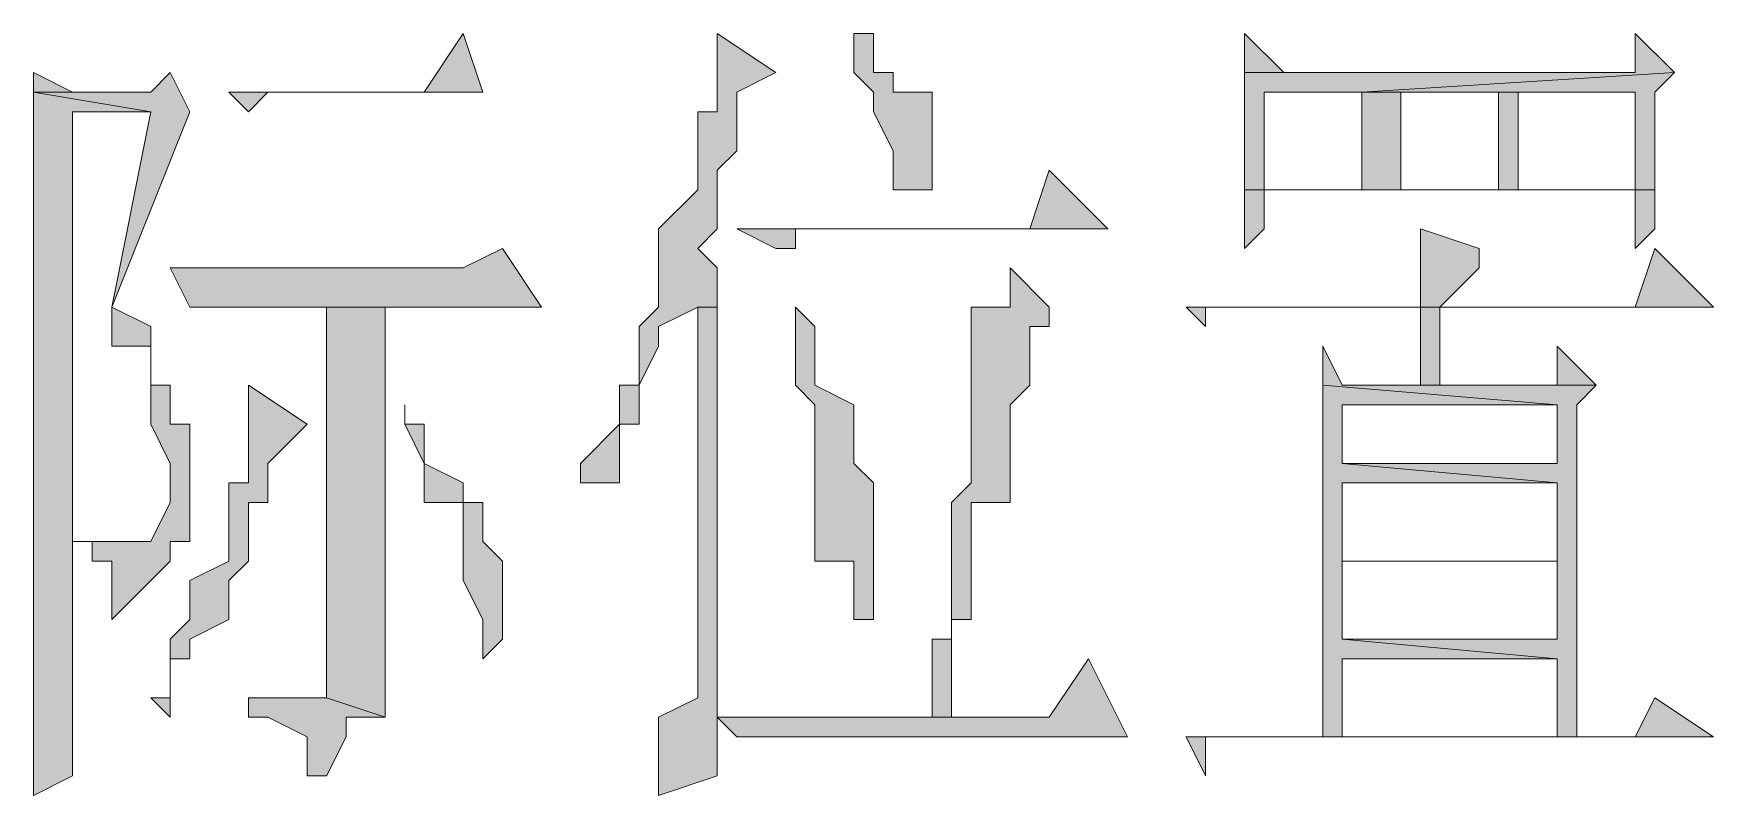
# Model space of a CAD drawing. Header units: millimetres. Extents: x 20 to 821, y 1 to 1134.
# Drawn here: x 596.52 to 612, y 519.8 to 526.82 of the extents above; entities that cross this region are included whole.
import ezdxf

# ---------------------------------------------------------------- set-up
doc = ezdxf.new("R2010")
doc.units = ezdxf.units.MM
doc.layers.add('1', color=7, linetype='Continuous')

msp = doc.modelspace()

# ---------------------------------------------------------------- hatches: boundary and pattern name
h = msp.add_hatch(color=0)
h.dxf.hatch_style = 2
h.paths.add_polyline_path([(600.48, 526.821732), (600.12, 526.281732), (598.32, 526.281732), (598.5, 526.101732), (598.68, 526.281732), (600.66, 526.281732)])
h = msp.add_hatch(color=0)
h.dxf.hatch_style = 2
h.paths.add_polyline_path([(602.82, 526.821732), (602.82, 526.101732), (602.64, 526.101732), (602.64, 525.381732), (602.28, 525.021732), (602.28, 524.301732), (602.1, 524.121732), (602.1, 523.581732), (601.92, 523.581732), (601.92, 523.221732), (601.56, 522.861732), (601.56, 522.681732), (601.92, 522.681732), (601.92, 523.221732), (602.1, 523.221732), (602.1, 523.581732), (602.28, 523.941732), (602.28, 524.121732), (602.64, 524.301732), (602.82, 524.301732), (602.82, 524.661732), (602.64, 524.841732), (602.82, 525.021732), (602.82, 525.561732), (603, 525.741732), (603, 526.281732), (603.36, 526.461732)])
h = msp.add_hatch(color=0)
h.dxf.hatch_style = 2
h.paths.add_polyline_path([(604.08, 526.821732), (604.08, 526.461732), (604.26, 526.281732), (604.26, 526.101732), (604.44, 525.741732), (604.44, 525.381732), (604.8, 525.381732), (604.8, 526.281732), (604.44, 526.281732), (604.44, 526.461732), (604.26, 526.461732), (604.26, 526.821732)])
h = msp.add_hatch(color=0)
h.dxf.hatch_style = 2
h.paths.add_polyline_path([(607.68, 526.821732), (607.68, 526.461732), (608.04, 526.461732)])
h = msp.add_hatch(color=0)
h.dxf.hatch_style = 2
h.paths.add_polyline_path([(611.28, 526.821732), (611.28, 526.461732), (608.04, 526.461732), (607.68, 526.461732), (607.68, 526.281732), (607.68, 525.381732), (610.2, 525.381732), (607.86, 525.381732), (607.86, 526.281732), (608.76, 526.281732), (611.64, 526.461732)])
h = msp.add_hatch(color=0)
h.dxf.hatch_style = 2
h.paths.add_polyline_path([(597.78, 526.461732), (597.6, 526.281732), (596.52, 526.281732), (597.6, 526.101732), (597.24, 524.301732), (597.24, 523.941732), (597.6, 523.941732), (597.6, 523.221732), (597.78, 522.861732), (597.78, 522.501732), (597.6, 522.141732), (597.06, 522.141732), (597.06, 521.961732), (597.24, 521.961732), (597.24, 521.781732), (597.24, 521.421732), (597.6, 521.781732), (597.78, 521.961732), (597.78, 522.141732), (597.96, 522.141732), (597.96, 523.221732), (597.78, 523.221732), (597.78, 523.581732), (597.6, 523.581732), (597.6, 524.121732), (597.24, 524.301732), (597.96, 526.101732)])
h = msp.add_hatch(color=0)
h.dxf.hatch_style = 2
h.paths.add_polyline_path([(596.52, 526.461732), (596.52, 526.281732), (596.88, 526.281732)])
h = msp.add_hatch(color=0)
h.dxf.hatch_style = 2
h.paths.add_polyline_path([(611.64, 526.461732), (608.76, 526.281732), (611.28, 526.281732), (611.28, 525.381732), (607.68, 525.381732), (607.68, 525.021732), (607.68, 524.841732), (607.86, 525.021732), (607.86, 525.381732), (611.28, 525.381732), (611.46, 525.381732), (611.46, 525.561732), (611.46, 526.281732)])
h = msp.add_hatch(color=0)
h.dxf.hatch_style = 2
h.paths.add_polyline_path([(596.52, 526.281732), (596.52, 521.781732), (596.52, 521.421732), (596.52, 519.801732), (596.88, 519.981732), (596.88, 522.141732), (597.24, 522.141732), (596.88, 522.141732), (596.88, 522.501732), (596.88, 526.101732), (597.6, 526.101732)])
h = msp.add_hatch(color=0)
h.dxf.hatch_style = 2
h.paths.add_polyline_path([(608.76, 526.281732), (608.76, 525.381732), (607.86, 525.381732), (609.12, 525.381732), (609.12, 526.281732), (611.28, 526.281732)])
h = msp.add_hatch(color=0)
h.dxf.hatch_style = 2
h.paths.add_polyline_path([(610.2, 526.281732), (610.02, 526.281732), (610.02, 525.381732), (609.12, 525.381732), (610.2, 525.381732)])
h = msp.add_hatch(color=0)
h.dxf.hatch_style = 2
h.paths.add_polyline_path([(605.88, 525.561732), (605.7, 525.021732), (603, 525.021732), (603.36, 524.841732), (603.54, 524.841732), (603.54, 525.021732), (606.42, 525.021732)])
h = msp.add_hatch(color=0)
h.dxf.hatch_style = 2
h.paths.add_polyline_path([(611.46, 525.381732), (611.28, 525.381732), (611.28, 524.841732), (611.46, 525.021732)])
h = msp.add_hatch(color=0)
h.dxf.hatch_style = 2
h.paths.add_polyline_path([(609.3, 525.021732), (609.3, 524.301732), (609.48, 524.301732), (609.84, 524.661732), (609.84, 524.841732)])
h = msp.add_hatch(color=0)
h.dxf.hatch_style = 2
h.paths.add_polyline_path([(600.84, 524.841732), (600.48, 524.661732), (597.78, 524.661732), (597.96, 524.301732), (601.2, 524.301732)])
h = msp.add_hatch(color=0)
h.dxf.hatch_style = 2
h.paths.add_polyline_path([(611.46, 524.841732), (611.28, 524.301732), (607.14, 524.301732), (607.32, 524.121732), (607.32, 524.301732), (607.68, 524.301732), (612, 524.301732)])
h = msp.add_hatch(color=0)
h.dxf.hatch_style = 2
h.paths.add_polyline_path([(605.52, 524.661732), (605.52, 524.301732), (605.16, 524.301732), (605.16, 522.681732), (604.98, 522.501732), (604.98, 521.241732), (604.8, 521.241732), (604.8, 520.521732), (604.98, 520.521732), (604.98, 520.701732), (604.98, 521.421732), (605.16, 521.421732), (605.16, 522.501732), (605.52, 522.501732), (605.52, 523.401732), (605.7, 523.581732), (605.7, 524.121732), (605.88, 524.121732), (605.88, 524.301732)])
h = msp.add_hatch(color=0)
h.dxf.hatch_style = 2
h.paths.add_polyline_path([(599.76, 524.301732), (599.22, 524.301732), (599.22, 521.061732), (599.22, 520.701732), (599.76, 520.521732)])
h = msp.add_hatch(color=0)
h.dxf.hatch_style = 2
h.paths.add_polyline_path([(602.82, 524.301732), (602.64, 524.301732), (602.64, 524.121732), (602.64, 520.701732), (602.28, 520.521732), (602.28, 519.981732), (602.28, 519.801732), (602.82, 519.981732)])
h = msp.add_hatch(color=0)
h.dxf.hatch_style = 2
h.paths.add_polyline_path([(603.54, 524.301732), (603.54, 523.581732), (603.72, 523.401732), (603.72, 521.961732), (604.08, 521.961732), (604.08, 521.421732), (604.26, 521.421732), (604.26, 521.961732), (604.26, 522.141732), (604.26, 522.681732), (604.08, 522.861732), (604.08, 523.401732), (603.72, 523.581732), (603.72, 524.121732)])
h = msp.add_hatch(color=0)
h.dxf.hatch_style = 2
h.paths.add_polyline_path([(609.48, 524.301732), (609.3, 524.301732), (609.3, 523.581732), (608.58, 523.581732), (609.48, 523.581732)])
h = msp.add_hatch(color=0)
h.dxf.hatch_style = 2
h.paths.add_polyline_path([(608.4, 523.941732), (608.4, 523.581732), (610.56, 523.401732), (610.56, 522.861732), (608.58, 522.861732), (610.56, 522.681732), (610.56, 521.961732), (608.58, 521.961732), (610.56, 521.961732), (610.56, 521.241732), (608.58, 521.241732), (610.56, 521.061732), (610.56, 520.341732), (608.58, 520.341732), (608.4, 520.341732), (610.74, 520.341732), (610.74, 523.401732), (610.92, 523.581732), (608.58, 523.581732)])
h = msp.add_hatch(color=0)
h.dxf.hatch_style = 2
h.paths.add_polyline_path([(610.56, 523.941732), (610.56, 523.581732), (609.48, 523.581732), (610.92, 523.581732)])
h = msp.add_hatch(color=0)
h.dxf.hatch_style = 2
h.paths.add_polyline_path([(598.5, 523.581732), (598.5, 522.681732), (598.32, 522.681732), (598.32, 521.961732), (597.96, 521.781732), (597.96, 521.421732), (597.78, 521.241732), (597.78, 520.701732), (597.6, 520.701732), (597.78, 520.521732), (597.78, 521.061732), (597.96, 521.061732), (597.96, 521.241732), (598.32, 521.421732), (598.32, 521.781732), (598.5, 521.961732), (598.5, 522.501732), (598.68, 522.501732), (598.68, 522.861732), (599.04, 523.221732)])
h = msp.add_hatch(color=0)
h.dxf.hatch_style = 2
h.paths.add_polyline_path([(608.4, 523.581732), (608.4, 520.341732), (608.58, 520.341732), (608.58, 521.061732), (610.56, 521.061732), (608.58, 521.241732), (608.58, 521.961732), (610.56, 521.961732), (608.58, 521.961732), (608.58, 522.681732), (610.56, 522.681732), (608.58, 522.861732), (608.58, 523.401732), (610.56, 523.401732)])
h = msp.add_hatch(color=0)
h.dxf.hatch_style = 2
h.paths.add_polyline_path([(599.94, 523.401732), (599.94, 523.221732), (600.12, 522.861732), (600.12, 522.501732), (600.48, 522.501732), (600.48, 521.781732), (600.66, 521.421732), (600.66, 521.061732), (600.84, 521.241732), (600.84, 521.961732), (600.66, 522.141732), (600.66, 522.501732), (600.48, 522.501732), (600.48, 522.681732), (600.12, 522.861732), (600.12, 523.221732), (599.94, 523.221732)])
h = msp.add_hatch(color=0)
h.dxf.hatch_style = 2
h.paths.add_polyline_path([(597.24, 522.141732), (596.88, 522.141732), (597.06, 522.141732)])
h = msp.add_hatch(color=0)
h.dxf.hatch_style = 2
h.paths.add_polyline_path([(606.24, 521.061732), (605.88, 520.521732), (602.82, 520.521732), (603, 520.341732), (606.6, 520.341732)])
h = msp.add_hatch(color=0)
h.dxf.hatch_style = 2
h.paths.add_polyline_path([(598.5, 520.701732), (598.5, 520.521732), (598.68, 520.521732), (599.04, 520.341732), (599.04, 519.981732), (599.22, 519.981732), (599.4, 520.341732), (599.4, 520.521732), (599.76, 520.521732), (599.22, 520.701732)])
h = msp.add_hatch(color=0)
h.dxf.hatch_style = 2
h.paths.add_polyline_path([(611.46, 520.701732), (611.28, 520.341732), (607.14, 520.341732), (607.32, 519.981732), (607.32, 520.341732), (607.68, 520.341732), (612, 520.341732)])

# ---------------------------------------------------------------- linework, layer by layer
at = {"layer": '1', "color": 0, "lineweight": 5}
for points in [[(600.48, 526.821732), (600.12, 526.281732), (598.32, 526.281732), (598.5, 526.101732), (598.68, 526.281732), (600.66, 526.281732), (600.48, 526.821732)], [(602.82, 526.821732), (602.82, 526.101732), (602.64, 526.101732), (602.64, 525.381732), (602.28, 525.021732), (602.28, 524.301732), (602.1, 524.121732), (602.1, 523.581732), (601.92, 523.581732), (601.92, 523.221732), (601.56, 522.861732), (601.56, 522.861732), (601.56, 522.681732), (601.92, 522.681732), (601.92, 523.221732), (602.1, 523.221732), (602.1, 523.581732), (602.28, 523.941732), (602.28, 524.121732), (602.64, 524.301732), (602.82, 524.301732), (602.82, 524.661732), (602.64, 524.841732), (602.82, 525.021732), (602.82, 525.561732), (603, 525.741732), (603, 526.281732), (603.36, 526.461732), (602.82, 526.821732)], [(604.08, 526.821732), (604.08, 526.461732), (604.26, 526.281732), (604.26, 526.101732), (604.44, 525.741732), (604.44, 525.381732), (604.8, 525.381732), (604.8, 526.281732), (604.44, 526.281732), (604.44, 526.461732), (604.26, 526.461732), (604.26, 526.821732), (604.08, 526.821732)], [(607.68, 526.821732), (607.68, 526.461732), (608.04, 526.461732), (607.68, 526.821732)], [(611.28, 526.821732), (611.28, 526.461732), (608.04, 526.461732), (607.68, 526.461732), (607.68, 526.281732), (607.68, 525.381732), (610.2, 525.381732), (607.86, 525.381732), (607.86, 526.281732), (608.76, 526.281732), (611.64, 526.461732), (611.28, 526.821732)], [(597.78, 526.461732), (597.6, 526.281732), (596.52, 526.281732), (597.6, 526.101732), (597.24, 524.301732), (597.24, 523.941732), (597.6, 523.941732), (597.6, 523.221732), (597.78, 522.861732), (597.78, 522.501732), (597.6, 522.141732), (597.06, 522.141732), (597.06, 521.961732), (597.24, 521.961732), (597.24, 521.781732), (597.24, 521.421732), (597.6, 521.781732), (597.78, 521.961732), (597.78, 522.141732), (597.96, 522.141732), (597.96, 523.221732), (597.78, 523.221732), (597.78, 523.581732), (597.6, 523.581732), (597.6, 524.121732), (597.24, 524.301732), (597.96, 526.101732), (597.78, 526.461732)], [(596.52, 526.461732), (596.52, 526.281732), (596.88, 526.281732), (596.52, 526.461732)], [(611.64, 526.461732), (608.76, 526.281732), (611.28, 526.281732), (611.28, 525.381732), (607.68, 525.381732), (607.68, 525.021732), (607.68, 524.841732), (607.86, 525.021732), (607.86, 525.381732), (611.28, 525.381732), (611.46, 525.381732), (611.46, 525.561732), (611.46, 526.281732), (611.64, 526.461732)], [(596.52, 526.281732), (596.52, 521.781732), (596.52, 521.421732), (596.52, 519.801732), (596.88, 519.981732), (596.88, 522.141732), (597.24, 522.141732), (596.88, 522.141732), (596.88, 522.501732), (596.88, 526.101732), (597.6, 526.101732), (596.52, 526.281732)], [(608.76, 526.281732), (608.76, 525.381732), (607.86, 525.381732), (609.12, 525.381732), (609.12, 526.281732), (611.28, 526.281732), (608.76, 526.281732)], [(610.2, 526.281732), (610.02, 526.281732), (610.02, 525.381732), (609.12, 525.381732), (610.2, 525.381732), (610.2, 526.281732)], [(605.88, 525.561732), (605.7, 525.021732), (603, 525.021732), (603.36, 524.841732), (603.54, 524.841732), (603.54, 525.021732), (606.42, 525.021732), (605.88, 525.561732)], [(611.46, 525.381732), (611.28, 525.381732), (611.28, 524.841732), (611.46, 525.021732), (611.46, 525.381732)], [(609.3, 525.021732), (609.3, 524.301732), (609.48, 524.301732), (609.84, 524.661732), (609.84, 524.841732), (609.3, 525.021732)], [(600.84, 524.841732), (600.48, 524.661732), (597.78, 524.661732), (597.96, 524.301732), (601.2, 524.301732), (600.84, 524.841732)], [(611.46, 524.841732), (611.28, 524.301732), (607.14, 524.301732), (607.32, 524.121732), (607.32, 524.301732), (607.68, 524.301732), (612, 524.301732), (611.46, 524.841732)], [(605.52, 524.661732), (605.52, 524.301732), (605.16, 524.301732), (605.16, 522.681732), (604.98, 522.501732), (604.98, 521.241732), (604.8, 521.241732), (604.8, 520.521732), (604.8, 520.521732), (604.98, 520.521732), (604.98, 520.701732), (604.98, 521.421732), (605.16, 521.421732), (605.16, 522.501732), (605.52, 522.501732), (605.52, 523.401732), (605.7, 523.581732), (605.7, 524.121732), (605.88, 524.121732), (605.88, 524.301732), (605.52, 524.661732)], [(599.76, 524.301732), (599.22, 524.301732), (599.22, 521.061732), (599.22, 520.701732), (599.76, 520.521732), (599.76, 524.301732)], [(602.82, 524.301732), (602.64, 524.301732), (602.64, 524.121732), (602.64, 520.701732), (602.28, 520.521732), (602.28, 519.981732), (602.28, 519.801732), (602.82, 519.981732), (602.82, 524.301732)], [(603.54, 524.301732), (603.54, 523.581732), (603.72, 523.401732), (603.72, 521.961732), (604.08, 521.961732), (604.08, 521.421732), (604.26, 521.421732), (604.26, 521.961732), (604.26, 522.141732), (604.26, 522.681732), (604.08, 522.861732), (604.08, 523.401732), (603.72, 523.581732), (603.72, 524.121732), (603.54, 524.301732)], [(609.48, 524.301732), (609.3, 524.301732), (609.3, 523.581732), (608.58, 523.581732), (609.48, 523.581732), (609.48, 524.301732)], [(608.4, 523.941732), (608.4, 523.581732), (610.56, 523.401732), (610.56, 522.861732), (608.58, 522.861732), (610.56, 522.681732), (610.56, 521.961732), (608.58, 521.961732), (610.56, 521.961732), (610.56, 521.241732), (608.58, 521.241732), (610.56, 521.061732), (610.56, 520.341732), (608.58, 520.341732), (608.4, 520.341732), (610.74, 520.341732), (610.74, 523.401732), (610.92, 523.581732), (608.58, 523.581732), (608.4, 523.941732)], [(610.56, 523.941732), (610.56, 523.581732), (609.48, 523.581732), (610.92, 523.581732), (610.56, 523.941732)], [(598.5, 523.581732), (598.5, 522.681732), (598.32, 522.681732), (598.32, 521.961732), (597.96, 521.781732), (597.96, 521.421732), (597.78, 521.241732), (597.78, 520.701732), (597.6, 520.701732), (597.78, 520.521732), (597.78, 521.061732), (597.96, 521.061732), (597.96, 521.241732), (598.32, 521.421732), (598.32, 521.781732), (598.5, 521.961732), (598.5, 522.501732), (598.68, 522.501732), (598.68, 522.861732), (599.04, 523.221732), (598.5, 523.581732)], [(608.4, 523.581732), (608.4, 520.341732), (608.58, 520.341732), (608.58, 521.061732), (610.56, 521.061732), (608.58, 521.241732), (608.58, 521.961732), (610.56, 521.961732), (608.58, 521.961732), (608.58, 522.681732), (610.56, 522.681732), (608.58, 522.861732), (608.58, 523.401732), (610.56, 523.401732), (608.4, 523.581732)], [(599.94, 523.401732), (599.94, 523.221732), (600.12, 522.861732), (600.12, 522.501732), (600.48, 522.501732), (600.48, 521.781732), (600.66, 521.421732), (600.66, 521.061732), (600.84, 521.241732), (600.84, 521.961732), (600.84, 521.961732), (600.66, 522.141732), (600.66, 522.501732), (600.48, 522.501732), (600.48, 522.681732), (600.12, 522.861732), (600.12, 523.221732), (599.94, 523.221732), (599.94, 523.401732)], [(597.24, 522.141732), (596.88, 522.141732), (597.06, 522.141732), (597.24, 522.141732)], [(606.24, 521.061732), (605.88, 520.521732), (602.82, 520.521732), (603, 520.341732), (606.6, 520.341732), (606.24, 521.061732)], [(598.5, 520.701732), (598.5, 520.521732), (598.68, 520.521732), (599.04, 520.341732), (599.04, 519.981732), (599.22, 519.981732), (599.4, 520.341732), (599.4, 520.521732), (599.76, 520.521732), (599.22, 520.701732), (598.5, 520.701732)], [(611.46, 520.701732), (611.28, 520.341732), (607.14, 520.341732), (607.32, 519.981732), (607.32, 520.341732), (607.68, 520.341732), (612, 520.341732), (611.46, 520.701732)]]:
    msp.add_lwpolyline(points, dxfattribs=at)

doc.saveas('drawing.dxf')
